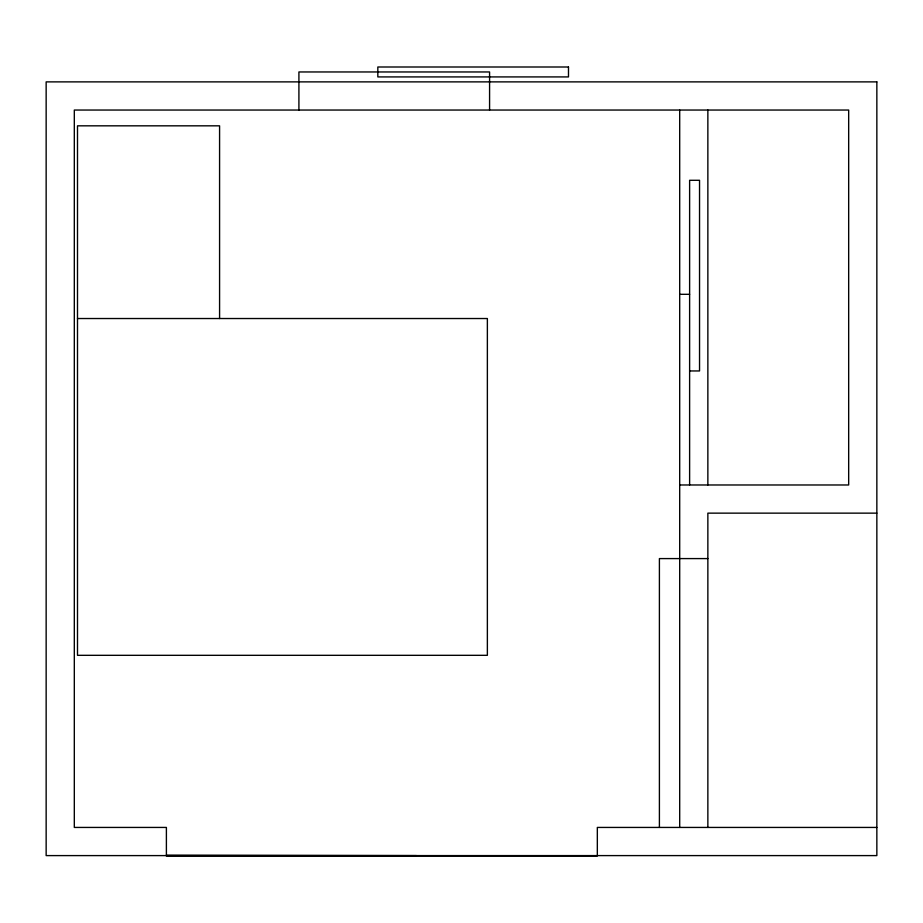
<?xml version="1.0" encoding="UTF-8"?>
<svg xmlns="http://www.w3.org/2000/svg" width="923" height="923" viewBox="0 0 923 923"><rect width="100%" height="100%" fill="white"/><g stroke="black" fill="none" stroke-linecap="round" stroke-linejoin="round"><path stroke-width="1.38" d="M679.697 294.31L689.619 294.31M77.497 318.527L487.367 318.527L487.367 655.318L77.497 655.318L77.497 125.828L219.582 125.828L219.582 318.527M689.619 370.954L699.542 370.954L699.542 180.297L689.619 180.297L689.619 484.979M679.697 484.979L848.675 484.979L848.675 110.045L74.313 110.045L74.313 827.435L166.394 827.435L166.394 856.002L597.331 856.002L597.331 827.435L876.85 827.435M876.85 513.142L707.86 513.142L707.86 827.435M707.86 558.588L659.403 558.588L659.403 827.435M166.394 855.206L416.446 855.598M707.86 110.045L707.86 484.979M679.697 110.045L679.697 827.435M489.582 110.045L489.582 71.959L298.914 71.959L298.914 110.045M568.487 66.998L377.83 66.998L377.83 76.921L568.487 76.921L568.487 66.998M876.85 81.882L46.15 81.882L46.15 855.598L876.85 855.598L876.85 81.882"/></g></svg>
